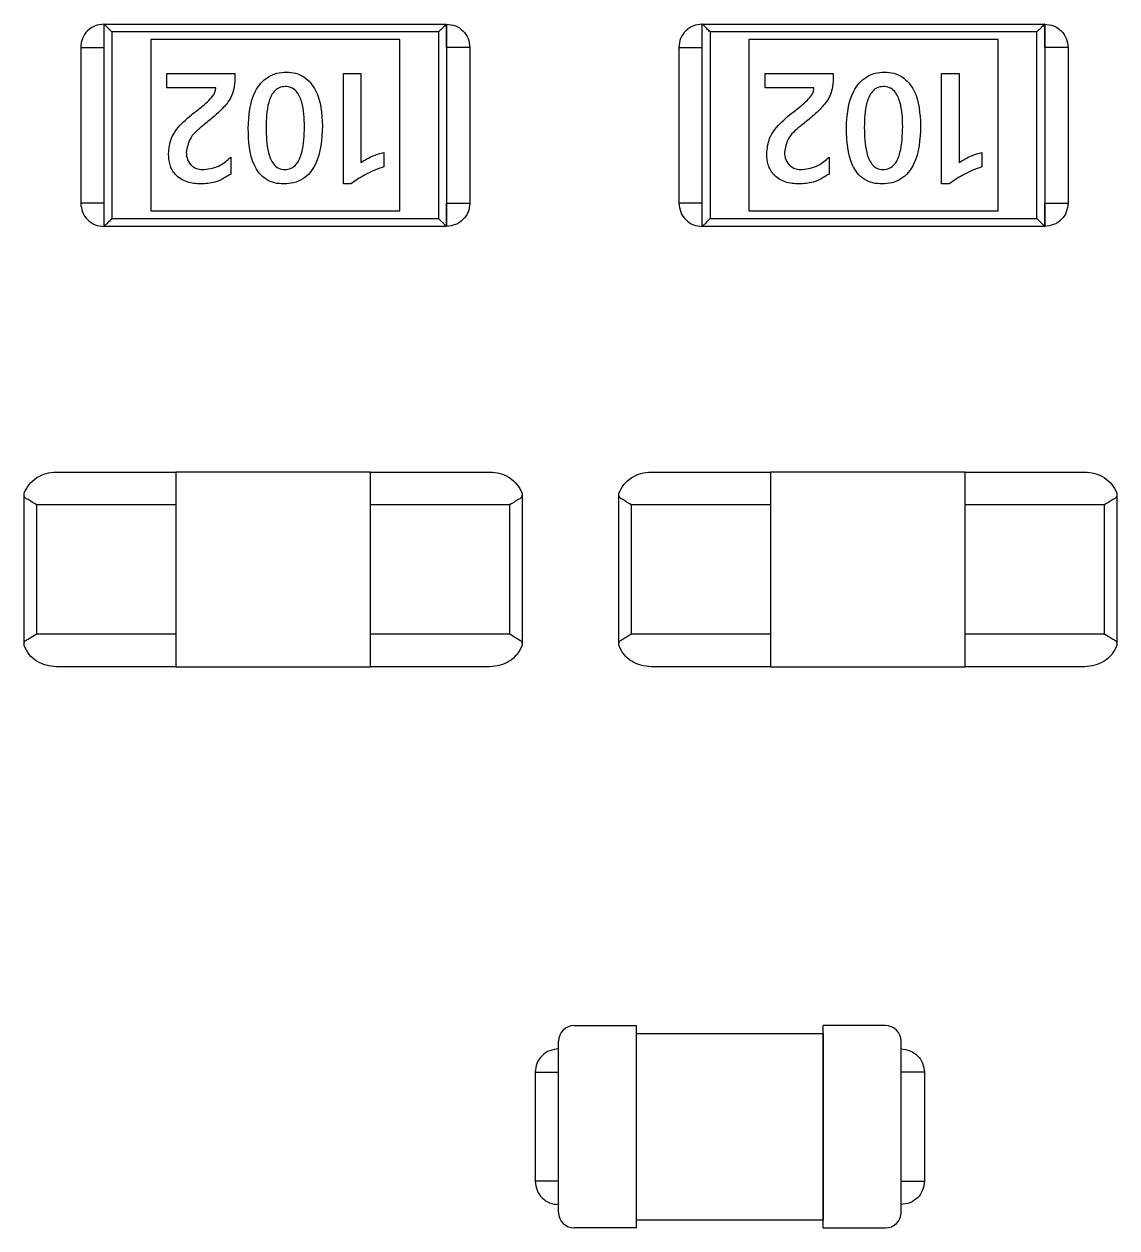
# Model space of a CAD drawing. Header units: millimetres. Extents: x -2889 to 8174, y 2447 to 8478.
# Drawn here: x 2747.447 to 2748.149, y 3451.831 to 3452.604 of the extents above; entities that cross this region are included whole.
import ezdxf

# ---------------------------------------------------------------- set-up
doc = ezdxf.new("R2010")
doc.units = ezdxf.units.MM

msp = doc.modelspace()

# ---------------------------------------------------------------- linework, layer by layer
at = {"color": 7, "linetype": 'Continuous', "lineweight": 25}
for p, q in [((2747.49841, 3452.60442), (2747.71841, 3452.60442)), ((2747.49841, 3452.47442), (2747.49841, 3452.60442)), ((2747.71841, 3452.60442), (2747.71841, 3452.47442)), ((2747.88277, 3452.60442), (2748.10277, 3452.60442)), ((2747.88277, 3452.47442), (2747.88277, 3452.60442)), ((2748.10277, 3452.60442), (2748.10277, 3452.47442)), ((2747.71341, 3452.59942), (2747.50341, 3452.59942)), ((2747.50341, 3452.59942), (2747.50341, 3452.47942)), ((2747.68841, 3452.59442), (2747.52841, 3452.59442)), ((2747.52841, 3452.59442), (2747.52841, 3452.48442)), ((2747.68841, 3452.48442), (2747.68841, 3452.59442)), ((2747.71341, 3452.47942), (2747.71341, 3452.59942)), ((2748.09777, 3452.59942), (2747.88777, 3452.59942)), ((2747.88777, 3452.59942), (2747.88777, 3452.47942)), ((2748.07277, 3452.59442), (2747.91277, 3452.59442)), ((2747.91277, 3452.59442), (2747.91277, 3452.48442)), ((2748.07277, 3452.48442), (2748.07277, 3452.59442)), ((2748.09777, 3452.47942), (2748.09777, 3452.59942)), ((2747.48341, 3452.58942), (2747.48341, 3452.48942)), ((2747.73341, 3452.58942), (2747.73341, 3452.48942)), ((2747.86777, 3452.58942), (2747.86777, 3452.48942)), ((2748.11777, 3452.58942), (2748.11777, 3452.48942)), ((2747.53874, 3452.5726), (2747.58245, 3452.5726)), ((2747.53874, 3452.56339), (2747.53874, 3452.5726)), ((2747.58245, 3452.5726), (2747.58245, 3452.56749)), ((2747.6522, 3452.50168), (2747.6522, 3452.5726)), ((2747.6522, 3452.5726), (2747.66347, 3452.5726)), ((2747.66347, 3452.5726), (2747.66347, 3452.51551)), ((2747.9231, 3452.56339), (2747.9231, 3452.5726)), ((2747.9231, 3452.5726), (2747.96681, 3452.5726)), ((2747.96681, 3452.5726), (2747.96681, 3452.56749)), ((2748.03656, 3452.50168), (2748.03656, 3452.5726)), ((2748.03656, 3452.5726), (2748.04783, 3452.5726)), ((2748.04783, 3452.5726), (2748.04783, 3452.51551)), ((2747.57016, 3452.56339), (2747.53874, 3452.56339)), ((2747.57016, 3452.56315), (2747.57016, 3452.56339)), ((2747.95452, 3452.56339), (2747.9231, 3452.56339)), ((2747.95452, 3452.56315), (2747.95452, 3452.56339)), ((2747.57983, 3452.51891), (2747.57983, 3452.50806)), ((2747.67809, 3452.52195), (2747.67809, 3452.51273)), ((2747.96419, 3452.51891), (2747.96419, 3452.50806)), ((2748.06245, 3452.52195), (2748.06245, 3452.51273)), ((2747.65696, 3452.50168), (2747.6522, 3452.50168)), ((2748.04133, 3452.50168), (2748.03656, 3452.50168)), ((2747.52841, 3452.48442), (2747.68841, 3452.48442)), ((2747.91277, 3452.48442), (2748.07277, 3452.48442)), ((2747.50341, 3452.47942), (2747.71341, 3452.47942)), ((2747.88777, 3452.47942), (2748.09777, 3452.47942)), ((2747.71841, 3452.47442), (2747.49841, 3452.47442)), ((2748.10277, 3452.47442), (2747.88277, 3452.47442)), ((2747.66952, 3452.31656), (2747.54452, 3452.31656)), ((2747.54452, 3452.31656), (2747.54452, 3452.19156)), ((2747.66952, 3452.19156), (2747.66952, 3452.31656)), ((2748.05168, 3452.31656), (2747.92668, 3452.31656)), ((2747.92668, 3452.31656), (2747.92668, 3452.19156)), ((2748.05168, 3452.19156), (2748.05168, 3452.31656)), ((2747.44702, 3452.30289), (2747.44702, 3452.30303)), ((2747.44702, 3452.20523), (2747.44702, 3452.30289)), ((2747.76702, 3452.30289), (2747.76702, 3452.20523)), ((2747.82918, 3452.30289), (2747.82918, 3452.30303)), ((2747.82918, 3452.20523), (2747.82918, 3452.30289)), ((2748.14918, 3452.30289), (2748.14918, 3452.20523)), ((2747.45501, 3452.29556), (2747.45501, 3452.21256)), ((2747.75902, 3452.21256), (2747.75902, 3452.29556)), ((2747.83717, 3452.29556), (2747.83717, 3452.21256)), ((2748.14118, 3452.21256), (2748.14118, 3452.29556)), ((2747.76702, 3452.20523), (2747.76702, 3452.2051)), ((2748.14918, 3452.20523), (2748.14918, 3452.2051)), ((2747.54452, 3452.19156), (2747.66952, 3452.19156)), ((2747.92668, 3452.19156), (2748.05168, 3452.19156)), ((2747.80045, 3451.96097), (2747.84045, 3451.96097)), ((2747.84045, 3451.83097), (2747.84045, 3451.96097)), ((2747.96045, 3451.83097), (2747.96045, 3451.96097)), ((2748.00045, 3451.96097), (2747.96045, 3451.96097)), ((2747.79045, 3451.84097), (2747.79045, 3451.95097)), ((2747.84045, 3451.95597), (2747.96045, 3451.95597)), ((2747.84045, 3451.83597), (2747.84045, 3451.95597)), ((2747.96045, 3451.95597), (2747.96045, 3451.83597)), ((2748.01045, 3451.84097), (2748.01045, 3451.95097)), ((2747.77545, 3451.93097), (2747.77545, 3451.86097)), ((2748.02545, 3451.93097), (2748.02545, 3451.86097)), ((2747.96045, 3451.83597), (2747.84045, 3451.83597)), ((2747.84045, 3451.83097), (2747.80045, 3451.83097)), ((2747.96045, 3451.83097), (2748.00045, 3451.83097))]:
    msp.add_line(p, q, dxfattribs=at)
for centre, start, end in [((2747.80045, 3451.95097), 90, 180), ((2748.00045, 3451.95097), 0, 90), ((2747.80045, 3451.84097), 180, 270), ((2748.00045, 3451.84097), 270, 0)]:
    msp.add_arc(centre, 0.01, start, end, dxfattribs=at)
for points, knots in [([(2747.49841, 3452.60442), (2747.49645, 3452.60419), (2747.49252, 3452.60374), (2747.48757, 3452.60026), (2747.48403, 3452.59534), (2747.48362, 3452.59139), (2747.48341, 3452.58942)], [0, 0, 0, 0, 0.249561, 0.499219, 0.750533, 1, 1, 1, 1]), ([(2747.50341, 3452.59942), (2747.50271, 3452.60012), (2747.50133, 3452.6015), (2747.49977, 3452.60306), (2747.49889, 3452.60394), (2747.49848, 3452.60435), (2747.49844, 3452.6044), (2747.49841, 3452.60442)], [0, 0, 0, 0, 0.31012, 0.616121, 0.758896, 0.886022, 1, 1, 1, 1]), ([(2747.49841, 3452.58942), (2747.49841, 3452.59091), (2747.49841, 3452.59392), (2747.49841, 3452.5978), (2747.49841, 3452.60085), (2747.49841, 3452.60366), (2747.49841, 3452.60436), (2747.49841, 3452.60441), (2747.49841, 3452.60442), (2747.49841, 3452.60442)], [0, 0, 0, 0, 0.124587, 0.250975, 0.373773, 0.501681, 0.780551, 0.832786, 1, 1, 1, 1]), ([(2747.71841, 3452.60442), (2747.71837, 3452.60438), (2747.71829, 3452.60429), (2747.71761, 3452.60362), (2747.71651, 3452.60252), (2747.71506, 3452.60106), (2747.71396, 3452.59996), (2747.71341, 3452.59942)], [0, 0, 0, 0, 0.146754, 0.316126, 0.510248, 0.757793, 1, 1, 1, 1]), ([(2747.71841, 3452.60442), (2747.72037, 3452.60419), (2747.7243, 3452.60374), (2747.72926, 3452.60028), (2747.73273, 3452.59532), (2747.73318, 3452.59139), (2747.73341, 3452.58942)], [0, 0, 0, 0, 0.2497275, 0.4995525, 0.7494258, 1, 1, 1, 1]), ([(2747.71841, 3452.58942), (2747.71841, 3452.59089), (2747.71841, 3452.59389), (2747.71841, 3452.59776), (2747.71841, 3452.60083), (2747.71841, 3452.60349), (2747.71841, 3452.60426), (2747.71841, 3452.60438), (2747.71841, 3452.60441), (2747.71841, 3452.60442), (2747.71841, 3452.60442)], [0, 0, 0, 0, 0.123045, 0.250749, 0.370615, 0.501435, 0.749263, 0.779532, 0.831407, 1, 1, 1, 1]), ([(2747.88277, 3452.60442), (2747.88081, 3452.60419), (2747.87688, 3452.60374), (2747.87193, 3452.60026), (2747.86839, 3452.59534), (2747.86798, 3452.59139), (2747.86777, 3452.58942)], [0, 0, 0, 0, 0.2495608, 0.4992192, 0.7505334, 1, 1, 1, 1]), ([(2747.88777, 3452.59942), (2747.88708, 3452.60012), (2747.88569, 3452.6015), (2747.88413, 3452.60306), (2747.88325, 3452.60394), (2747.88285, 3452.60435), (2747.8828, 3452.6044), (2747.88277, 3452.60442)], [0, 0, 0, 0, 0.3101202, 0.6161208, 0.7588957, 0.8860224, 1, 1, 1, 1]), ([(2747.88277, 3452.58942), (2747.88277, 3452.59091), (2747.88277, 3452.59392), (2747.88277, 3452.5978), (2747.88277, 3452.60085), (2747.88277, 3452.60366), (2747.88277, 3452.60436), (2747.88277, 3452.60441), (2747.88277, 3452.60442), (2747.88277, 3452.60442)], [0, 0, 0, 0, 0.124587, 0.250975, 0.373773, 0.501681, 0.780551, 0.832786, 1, 1, 1, 1]), ([(2748.10277, 3452.60442), (2748.10273, 3452.60438), (2748.10265, 3452.60429), (2748.10197, 3452.60362), (2748.10087, 3452.60252), (2748.09942, 3452.60106), (2748.09832, 3452.59996), (2748.09777, 3452.59942)], [0, 0, 0, 0, 0.146754, 0.316126, 0.510248, 0.757793, 1, 1, 1, 1]), ([(2748.10277, 3452.60442), (2748.10474, 3452.60419), (2748.10866, 3452.60374), (2748.11362, 3452.60028), (2748.11709, 3452.59532), (2748.11755, 3452.59139), (2748.11777, 3452.58942)], [0, 0, 0, 0, 0.249727, 0.499552, 0.749426, 1, 1, 1, 1]), ([(2748.10277, 3452.58942), (2748.10277, 3452.59089), (2748.10277, 3452.59389), (2748.10277, 3452.59776), (2748.10277, 3452.60083), (2748.10277, 3452.60349), (2748.10277, 3452.60426), (2748.10277, 3452.60438), (2748.10277, 3452.60441), (2748.10277, 3452.60442), (2748.10277, 3452.60442)], [0, 0, 0, 0, 0.123045, 0.250749, 0.370615, 0.501435, 0.749263, 0.779532, 0.831407, 1, 1, 1, 1]), ([(2747.48341, 3452.58942), (2747.48347, 3452.58942), (2747.4836, 3452.58942), (2747.48612, 3452.58942), (2747.49138, 3452.58942), (2747.49617, 3452.58942), (2747.49841, 3452.58942)], [0, 0, 0, 0, 0.217702, 0.479683, 0.756498, 1, 1, 1, 1]), ([(2747.73341, 3452.58942), (2747.73332, 3452.58942), (2747.73314, 3452.58942), (2747.73024, 3452.58942), (2747.72537, 3452.58942), (2747.72077, 3452.58942), (2747.71841, 3452.58942)], [0, 0, 0, 0, 0.264345, 0.50782, 0.74718, 1, 1, 1, 1]), ([(2747.86778, 3452.58942), (2747.86783, 3452.58942), (2747.86797, 3452.58942), (2747.87048, 3452.58942), (2747.87574, 3452.58942), (2747.88053, 3452.58942), (2747.88277, 3452.58942)], [0, 0, 0, 0, 0.217702, 0.479683, 0.756498, 1, 1, 1, 1]), ([(2748.11777, 3452.58942), (2748.11768, 3452.58942), (2748.1175, 3452.58942), (2748.1146, 3452.58942), (2748.10973, 3452.58942), (2748.10514, 3452.58942), (2748.10277, 3452.58942)], [0, 0, 0, 0, 0.264345, 0.50782, 0.74718, 1, 1, 1, 1]), ([(2747.59098, 3452.53732), (2747.59145, 3452.54572), (2747.59204, 3452.55625), (2747.59895, 3452.56659), (2747.60366, 3452.57067), (2747.60944, 3452.57315), (2747.61356, 3452.5734), (2747.61562, 3452.57352)], [0, 0, 0, 0, 0.498322, 0.623828, 0.749201, 0.874531, 1, 1, 1, 1]), ([(2747.61562, 3452.57352), (2747.61757, 3452.5734), (2747.62147, 3452.57314), (2747.6287, 3452.56995), (2747.63767, 3452.55884), (2747.63828, 3452.54695), (2747.63869, 3452.53901)], [0, 0, 0, 0, 0.1257153, 0.2512519, 0.5004773, 1, 1, 1, 1]), ([(2747.97534, 3452.53732), (2747.97581, 3452.54572), (2747.9764, 3452.55625), (2747.98331, 3452.56659), (2747.98802, 3452.57067), (2747.9938, 3452.57315), (2747.99792, 3452.5734), (2747.99998, 3452.57352)], [0, 0, 0, 0, 0.498322, 0.623828, 0.749201, 0.874531, 1, 1, 1, 1]), ([(2747.99998, 3452.57352), (2748.00193, 3452.5734), (2748.00583, 3452.57314), (2748.01306, 3452.56995), (2748.02203, 3452.55884), (2748.02264, 3452.54695), (2748.02305, 3452.53901)], [0, 0, 0, 0, 0.1257153, 0.2512519, 0.5004773, 1, 1, 1, 1]), ([(2747.55453, 3452.54604), (2747.55663, 3452.54772), (2747.5601, 3452.55048), (2747.56489, 3452.5544), (2747.5679, 3452.55755), (2747.56983, 3452.56053), (2747.57005, 3452.56228), (2747.57016, 3452.56315)], [0, 0, 0, 0, 0.340348, 0.560551, 0.780544, 0.890455, 1, 1, 1, 1]), ([(2747.58245, 3452.56749), (2747.58224, 3452.56539), (2747.58184, 3452.56118), (2747.57871, 3452.55486), (2747.57376, 3452.54909), (2747.56757, 3452.54375), (2747.56333, 3452.54031), (2747.56122, 3452.5386)], [0, 0, 0, 0, 0.1695863, 0.3395123, 0.5594067, 0.7796728, 1, 1, 1, 1]), ([(2747.61474, 3452.56431), (2747.61339, 3452.56417), (2747.61071, 3452.56388), (2747.60641, 3452.56036), (2747.60286, 3452.55143), (2747.60264, 3452.54341), (2747.60249, 3452.53806)], [0, 0, 0, 0, 0.124828, 0.249574, 0.498908, 1, 1, 1, 1]), ([(2747.62717, 3452.5385), (2747.62703, 3452.5438), (2747.62681, 3452.55175), (2747.6231, 3452.56056), (2747.61874, 3452.56392), (2747.61607, 3452.56418), (2747.61474, 3452.56431)], [0, 0, 0, 0, 0.50107, 0.750284, 0.875063, 1, 1, 1, 1]), ([(2747.93889, 3452.54604), (2747.94099, 3452.54772), (2747.94446, 3452.55048), (2747.94925, 3452.5544), (2747.95227, 3452.55755), (2747.95419, 3452.56053), (2747.95441, 3452.56228), (2747.95452, 3452.56315)], [0, 0, 0, 0, 0.340348, 0.560551, 0.780544, 0.890455, 1, 1, 1, 1]), ([(2747.96681, 3452.56749), (2747.9666, 3452.56539), (2747.9662, 3452.56118), (2747.96307, 3452.55486), (2747.95813, 3452.54909), (2747.95193, 3452.54375), (2747.9477, 3452.54031), (2747.94558, 3452.5386)], [0, 0, 0, 0, 0.1695863, 0.3395123, 0.5594067, 0.7796728, 1, 1, 1, 1]), ([(2747.9991, 3452.56431), (2747.99776, 3452.56417), (2747.99507, 3452.56388), (2747.99077, 3452.56036), (2747.98722, 3452.55143), (2747.987, 3452.54341), (2747.98685, 3452.53806)], [0, 0, 0, 0, 0.124828, 0.249574, 0.498908, 1, 1, 1, 1]), ([(2748.01154, 3452.5385), (2748.01139, 3452.5438), (2748.01117, 3452.55175), (2748.00746, 3452.56056), (2748.0031, 3452.56392), (2748.00044, 3452.56418), (2747.9991, 3452.56431)], [0, 0, 0, 0, 0.50107, 0.750284, 0.875063, 1, 1, 1, 1]), ([(2747.5398, 3452.521), (2747.54013, 3452.52444), (2747.54068, 3452.53011), (2747.54487, 3452.53692), (2747.54946, 3452.54172), (2747.55284, 3452.5446), (2747.55453, 3452.54604)], [0, 0, 0, 0, 0.3388, 0.558908, 0.77933, 1, 1, 1, 1]), ([(2747.56122, 3452.5386), (2747.55827, 3452.53613), (2747.55302, 3452.53175), (2747.55176, 3452.52509), (2747.55122, 3452.52218)], [0, 0, 0, 0, 0.562181, 1, 1, 1, 1]), ([(2747.63869, 3452.53901), (2747.63828, 3452.53041), (2747.63777, 3452.51965), (2747.63098, 3452.50886), (2747.62621, 3452.50461), (2747.62029, 3452.50206), (2747.61607, 3452.50181), (2747.61396, 3452.50168)], [0, 0, 0, 0, 0.498657, 0.624086, 0.74936, 0.874581, 1, 1, 1, 1]), ([(2747.92417, 3452.521), (2747.9245, 3452.52444), (2747.92504, 3452.53011), (2747.92923, 3452.53692), (2747.93383, 3452.54172), (2747.9372, 3452.5446), (2747.93889, 3452.54604)], [0, 0, 0, 0, 0.3388, 0.558908, 0.77933, 1, 1, 1, 1]), ([(2747.94558, 3452.5386), (2747.94263, 3452.53613), (2747.93738, 3452.53175), (2747.93613, 3452.52509), (2747.93558, 3452.52218)], [0, 0, 0, 0, 0.562181, 1, 1, 1, 1]), ([(2748.02305, 3452.53901), (2748.02264, 3452.53041), (2748.02213, 3452.51965), (2748.01534, 3452.50886), (2748.01057, 3452.50461), (2748.00465, 3452.50206), (2748.00044, 3452.50181), (2747.99832, 3452.50168)], [0, 0, 0, 0, 0.498657, 0.624086, 0.74936, 0.874581, 1, 1, 1, 1]), ([(2747.61396, 3452.50168), (2747.61196, 3452.5018), (2747.60796, 3452.50203), (2747.60233, 3452.50443), (2747.59783, 3452.50852), (2747.59174, 3452.51898), (2747.59132, 3452.52917), (2747.59098, 3452.53732)], [0, 0, 0, 0, 0.125395, 0.250542, 0.375712, 0.501078, 1, 1, 1, 1]), ([(2747.60249, 3452.53806), (2747.60263, 3452.5326), (2747.60284, 3452.52441), (2747.60618, 3452.51525), (2747.61037, 3452.51138), (2747.61312, 3452.51106), (2747.6145, 3452.51089)], [0, 0, 0, 0, 0.501206, 0.750756, 0.875453, 1, 1, 1, 1]), ([(2747.6145, 3452.51089), (2747.6159, 3452.51105), (2747.61872, 3452.51135), (2747.62317, 3452.51513), (2747.6268, 3452.5245), (2747.62703, 3452.53289), (2747.62717, 3452.5385)], [0, 0, 0, 0, 0.1247268, 0.2494689, 0.4988823, 1, 1, 1, 1]), ([(2747.99832, 3452.50168), (2747.99632, 3452.5018), (2747.99232, 3452.50203), (2747.98669, 3452.50443), (2747.9822, 3452.50852), (2747.9761, 3452.51898), (2747.97568, 3452.52917), (2747.97534, 3452.53732)], [0, 0, 0, 0, 0.125395, 0.250542, 0.375712, 0.501078, 1, 1, 1, 1]), ([(2747.98685, 3452.53806), (2747.98699, 3452.5326), (2747.9872, 3452.52441), (2747.99055, 3452.51525), (2747.99473, 3452.51138), (2747.99748, 3452.51106), (2747.99886, 3452.51089)], [0, 0, 0, 0, 0.501206, 0.750756, 0.875453, 1, 1, 1, 1]), ([(2747.99886, 3452.51089), (2748.00027, 3452.51105), (2748.00309, 3452.51135), (2748.00753, 3452.51513), (2748.01116, 3452.5245), (2748.01139, 3452.53289), (2748.01154, 3452.5385)], [0, 0, 0, 0, 0.1247268, 0.2494689, 0.4988823, 1, 1, 1, 1]), ([(2747.56058, 3452.50168), (2747.55757, 3452.50189), (2747.55157, 3452.50231), (2747.54414, 3452.50694), (2747.54029, 3452.5139), (2747.53997, 3452.51863), (2747.5398, 3452.521)], [0, 0, 0, 0, 0.280598, 0.55944, 0.779363, 1, 1, 1, 1]), ([(2747.55122, 3452.52218), (2747.55135, 3452.52047), (2747.55161, 3452.51706), (2747.55463, 3452.51311), (2747.55863, 3452.51116), (2747.56129, 3452.51098), (2747.56263, 3452.51089)], [0, 0, 0, 0, 0.280177, 0.558768, 0.779093, 1, 1, 1, 1]), ([(2747.56263, 3452.51089), (2747.56626, 3452.5115), (2747.57278, 3452.51259), (2747.57767, 3452.51697), (2747.57983, 3452.51891)], [0, 0, 0, 0, 0.55828, 1, 1, 1, 1]), ([(2747.66347, 3452.51551), (2747.66604, 3452.51708), (2747.67063, 3452.51988), (2747.67581, 3452.52131), (2747.67809, 3452.52195)], [0, 0, 0, 0, 0.559643, 1, 1, 1, 1]), ([(2747.94495, 3452.50168), (2747.94194, 3452.50189), (2747.93593, 3452.50231), (2747.9285, 3452.50694), (2747.92465, 3452.5139), (2747.92433, 3452.51863), (2747.92417, 3452.521)], [0, 0, 0, 0, 0.280598, 0.55944, 0.779363, 1, 1, 1, 1]), ([(2747.93558, 3452.52218), (2747.93571, 3452.52047), (2747.93597, 3452.51706), (2747.93899, 3452.51311), (2747.94299, 3452.51116), (2747.94566, 3452.51098), (2747.94699, 3452.51089)], [0, 0, 0, 0, 0.280177, 0.558768, 0.779093, 1, 1, 1, 1]), ([(2747.94699, 3452.51089), (2747.95063, 3452.5115), (2747.95714, 3452.51259), (2747.96203, 3452.51697), (2747.96419, 3452.51891)], [0, 0, 0, 0, 0.55828, 1, 1, 1, 1]), ([(2748.04783, 3452.51551), (2748.0504, 3452.51708), (2748.05499, 3452.51988), (2748.06017, 3452.52131), (2748.06245, 3452.52195)], [0, 0, 0, 0, 0.559643, 1, 1, 1, 1]), ([(2747.57983, 3452.50806), (2747.57652, 3452.50596), (2747.57061, 3452.5022), (2747.56365, 3452.50184), (2747.56058, 3452.50168)], [0, 0, 0, 0, 0.5593978, 1, 1, 1, 1]), ([(2747.67809, 3452.51273), (2747.67389, 3452.51115), (2747.66639, 3452.50832), (2747.65985, 3452.50371), (2747.65696, 3452.50168)], [0, 0, 0, 0, 0.559853, 1, 1, 1, 1]), ([(2747.96419, 3452.50806), (2747.96088, 3452.50596), (2747.95497, 3452.5022), (2747.94801, 3452.50184), (2747.94495, 3452.50168)], [0, 0, 0, 0, 0.5593978, 1, 1, 1, 1]), ([(2748.06245, 3452.51273), (2748.05825, 3452.51115), (2748.05075, 3452.50832), (2748.04421, 3452.50371), (2748.04133, 3452.50168)], [0, 0, 0, 0, 0.559853, 1, 1, 1, 1]), ([(2747.49841, 3452.48942), (2747.49617, 3452.48942), (2747.49138, 3452.48942), (2747.48612, 3452.48942), (2747.4836, 3452.48942), (2747.48347, 3452.48942), (2747.48341, 3452.48942)], [0, 0, 0, 0, 0.243502, 0.520317, 0.782298, 1, 1, 1, 1]), ([(2747.48341, 3452.48942), (2747.48364, 3452.48745), (2747.48409, 3452.48353), (2747.48757, 3452.47858), (2747.49249, 3452.47504), (2747.49644, 3452.47463), (2747.49841, 3452.47442)], [0, 0, 0, 0, 0.2495589, 0.4992181, 0.7505133, 1, 1, 1, 1]), ([(2747.49841, 3452.47442), (2747.49841, 3452.47442), (2747.49841, 3452.47442), (2747.49841, 3452.47446), (2747.49841, 3452.47459), (2747.49841, 3452.47536), (2747.49841, 3452.47803), (2747.49841, 3452.4811), (2747.49841, 3452.48496), (2747.49841, 3452.48795), (2747.49841, 3452.48942)], [0, 0, 0, 0, 0.168551, 0.220862, 0.251873, 0.500225, 0.630483, 0.749879, 0.877257, 1, 1, 1, 1]), ([(2747.71841, 3452.48942), (2747.72077, 3452.48942), (2747.72537, 3452.48942), (2747.73024, 3452.48942), (2747.73314, 3452.48942), (2747.73332, 3452.48942), (2747.73341, 3452.48942)], [0, 0, 0, 0, 0.25282, 0.49218, 0.735655, 1, 1, 1, 1]), ([(2747.73341, 3452.48942), (2747.73319, 3452.48746), (2747.73274, 3452.48353), (2747.72927, 3452.47857), (2747.72432, 3452.4751), (2747.72038, 3452.47465), (2747.71841, 3452.47442)], [0, 0, 0, 0, 0.2497253, 0.4995509, 0.749426, 1, 1, 1, 1]), ([(2747.71841, 3452.47442), (2747.71841, 3452.47441), (2747.71841, 3452.47439), (2747.71841, 3452.47489), (2747.71841, 3452.47802), (2747.71841, 3452.48106), (2747.71841, 3452.48493), (2747.71841, 3452.48793), (2747.71841, 3452.48942)], [0, 0, 0, 0, 0.167217, 0.499711, 0.627126, 0.749519, 0.875652, 1, 1, 1, 1]), ([(2747.86777, 3452.48942), (2747.868, 3452.48745), (2747.86845, 3452.48353), (2747.87193, 3452.47858), (2747.87686, 3452.47504), (2747.88081, 3452.47463), (2747.88277, 3452.47442)], [0, 0, 0, 0, 0.2495589, 0.4992181, 0.7505133, 1, 1, 1, 1]), ([(2747.88277, 3452.48942), (2747.88053, 3452.48942), (2747.87574, 3452.48942), (2747.87048, 3452.48942), (2747.86797, 3452.48942), (2747.86783, 3452.48942), (2747.86778, 3452.48942)], [0, 0, 0, 0, 0.243502, 0.520317, 0.782298, 1, 1, 1, 1]), ([(2747.88277, 3452.47442), (2747.88277, 3452.47442), (2747.88277, 3452.47442), (2747.88277, 3452.47446), (2747.88277, 3452.47459), (2747.88277, 3452.47536), (2747.88277, 3452.47803), (2747.88277, 3452.4811), (2747.88277, 3452.48496), (2747.88277, 3452.48795), (2747.88277, 3452.48942)], [0, 0, 0, 0, 0.168551, 0.220862, 0.251873, 0.500225, 0.630483, 0.749879, 0.877257, 1, 1, 1, 1]), ([(2748.10277, 3452.48942), (2748.10514, 3452.48942), (2748.10973, 3452.48942), (2748.1146, 3452.48942), (2748.1175, 3452.48942), (2748.11768, 3452.48942), (2748.11777, 3452.48942)], [0, 0, 0, 0, 0.25282, 0.49218, 0.735655, 1, 1, 1, 1]), ([(2748.11777, 3452.48942), (2748.11755, 3452.48746), (2748.1171, 3452.48353), (2748.11363, 3452.47857), (2748.10868, 3452.4751), (2748.10474, 3452.47465), (2748.10277, 3452.47442)], [0, 0, 0, 0, 0.249725, 0.499551, 0.749426, 1, 1, 1, 1]), ([(2748.10277, 3452.47442), (2748.10277, 3452.47441), (2748.10277, 3452.47439), (2748.10277, 3452.47489), (2748.10277, 3452.47802), (2748.10277, 3452.48106), (2748.10277, 3452.48493), (2748.10277, 3452.48793), (2748.10277, 3452.48942)], [0, 0, 0, 0, 0.167217, 0.499711, 0.627126, 0.749519, 0.875652, 1, 1, 1, 1]), ([(2747.50341, 3452.47942), (2747.50271, 3452.47872), (2747.50133, 3452.47734), (2747.49977, 3452.47577), (2747.49889, 3452.4749), (2747.49848, 3452.47449), (2747.49844, 3452.47444), (2747.49841, 3452.47442)], [0, 0, 0, 0, 0.31012, 0.616121, 0.758896, 0.886022, 1, 1, 1, 1]), ([(2747.71841, 3452.47442), (2747.71837, 3452.47446), (2747.71829, 3452.47454), (2747.71761, 3452.47522), (2747.71651, 3452.47632), (2747.71506, 3452.47778), (2747.71396, 3452.47888), (2747.71341, 3452.47942)], [0, 0, 0, 0, 0.146754, 0.316126, 0.510248, 0.757793, 1, 1, 1, 1]), ([(2747.88777, 3452.47942), (2747.88708, 3452.47872), (2747.88569, 3452.47734), (2747.88413, 3452.47577), (2747.88325, 3452.4749), (2747.88285, 3452.47449), (2747.8828, 3452.47444), (2747.88277, 3452.47442)], [0, 0, 0, 0, 0.31012, 0.616121, 0.758896, 0.886022, 1, 1, 1, 1]), ([(2748.10277, 3452.47442), (2748.10273, 3452.47446), (2748.10265, 3452.47454), (2748.10197, 3452.47522), (2748.10087, 3452.47632), (2748.09942, 3452.47778), (2748.09832, 3452.47888), (2748.09777, 3452.47942)], [0, 0, 0, 0, 0.146754, 0.316126, 0.510248, 0.757793, 1, 1, 1, 1]), ([(2747.44702, 3452.30303), (2747.448, 3452.30498), (2747.44997, 3452.30893), (2747.45508, 3452.31322), (2747.46113, 3452.3161), (2747.46554, 3452.31641), (2747.46779, 3452.31656)], [0, 0, 0, 0, 0.247435, 0.499322, 0.744555, 1, 1, 1, 1]), ([(2747.46779, 3452.31656), (2747.47199, 3452.31656), (2747.47951, 3452.31656), (2747.49409, 3452.31656), (2747.5155, 3452.31656), (2747.53319, 3452.31656), (2747.54452, 3452.31656)], [0, 0, 0, 0, 0.174864, 0.31313, 0.560168, 1, 1, 1, 1]), ([(2747.54452, 3452.31656), (2747.54452, 3452.31628), (2747.54452, 3452.31571), (2747.54452, 3452.31092), (2747.54452, 3452.30521), (2747.54452, 3452.29984), (2747.54452, 3452.29697), (2747.54452, 3452.29556)], [0, 0, 0, 0, 0.247987, 0.499451, 0.749766, 0.876712, 1, 1, 1, 1]), ([(2747.66952, 3452.31656), (2747.68398, 3452.31656), (2747.70482, 3452.31656), (2747.72822, 3452.31656), (2747.73957, 3452.31656), (2747.74402, 3452.31656), (2747.74624, 3452.31656)], [0, 0, 0, 0, 0.559615, 0.806332, 0.903543, 1, 1, 1, 1]), ([(2747.66952, 3452.29556), (2747.66952, 3452.29696), (2747.66952, 3452.29982), (2747.66952, 3452.3052), (2747.66952, 3452.31091), (2747.66952, 3452.31561), (2747.66952, 3452.31624), (2747.66952, 3452.31656)], [0, 0, 0, 0, 0.121948, 0.250315, 0.500411, 0.749679, 1, 1, 1, 1]), ([(2747.74624, 3452.31656), (2747.74847, 3452.3164), (2747.75286, 3452.31609), (2747.75891, 3452.31325), (2747.76406, 3452.30897), (2747.76603, 3452.30501), (2747.76702, 3452.30303)], [0, 0, 0, 0, 0.253052, 0.499005, 0.750248, 1, 1, 1, 1]), ([(2747.82918, 3452.30303), (2747.83016, 3452.30498), (2747.83213, 3452.30893), (2747.83724, 3452.31322), (2747.84329, 3452.3161), (2747.8477, 3452.31641), (2747.84995, 3452.31656)], [0, 0, 0, 0, 0.247435, 0.499322, 0.744555, 1, 1, 1, 1]), ([(2747.84995, 3452.31656), (2747.85415, 3452.31656), (2747.86167, 3452.31656), (2747.87625, 3452.31656), (2747.89766, 3452.31656), (2747.91535, 3452.31656), (2747.92668, 3452.31656)], [0, 0, 0, 0, 0.174864, 0.31313, 0.560168, 1, 1, 1, 1]), ([(2747.92668, 3452.31656), (2747.92668, 3452.31628), (2747.92668, 3452.31571), (2747.92668, 3452.31092), (2747.92668, 3452.30521), (2747.92668, 3452.29984), (2747.92668, 3452.29697), (2747.92668, 3452.29556)], [0, 0, 0, 0, 0.247987, 0.499451, 0.749766, 0.876712, 1, 1, 1, 1]), ([(2748.05168, 3452.31656), (2748.06614, 3452.31656), (2748.08698, 3452.31656), (2748.11038, 3452.31656), (2748.12173, 3452.31656), (2748.12618, 3452.31656), (2748.1284, 3452.31656)], [0, 0, 0, 0, 0.559615, 0.806332, 0.903543, 1, 1, 1, 1]), ([(2748.05168, 3452.29556), (2748.05168, 3452.29696), (2748.05168, 3452.29982), (2748.05168, 3452.3052), (2748.05168, 3452.31091), (2748.05168, 3452.31561), (2748.05168, 3452.31624), (2748.05168, 3452.31656)], [0, 0, 0, 0, 0.121948, 0.250315, 0.500411, 0.749679, 1, 1, 1, 1]), ([(2748.1284, 3452.31656), (2748.13063, 3452.3164), (2748.13502, 3452.31609), (2748.14107, 3452.31325), (2748.14622, 3452.30897), (2748.14819, 3452.30501), (2748.14918, 3452.30303)], [0, 0, 0, 0, 0.253052, 0.499005, 0.750248, 1, 1, 1, 1]), ([(2747.45501, 3452.29556), (2747.45384, 3452.29628), (2747.45153, 3452.29771), (2747.44892, 3452.29934), (2747.44761, 3452.29995), (2747.44709, 3452.30127), (2747.44704, 3452.30228), (2747.44702, 3452.30289)], [0, 0, 0, 0, 0.253097, 0.500491, 0.750471, 0.847941, 1, 1, 1, 1]), ([(2747.76702, 3452.30289), (2747.76699, 3452.30231), (2747.76695, 3452.30132), (2747.76644, 3452.29993), (2747.76511, 3452.29935), (2747.76251, 3452.29771), (2747.76019, 3452.29628), (2747.75902, 3452.29556)], [0, 0, 0, 0, 0.1454637, 0.2495059, 0.4996176, 0.7469131, 1, 1, 1, 1]), ([(2747.76702, 3452.30303), (2747.76702, 3452.303), (2747.76702, 3452.30296), (2747.76702, 3452.30291), (2747.76702, 3452.30289)], [0, 0, 0, 0, 0.56, 1, 1, 1, 1]), ([(2747.83717, 3452.29556), (2747.836, 3452.29628), (2747.83369, 3452.29771), (2747.83108, 3452.29934), (2747.82977, 3452.29995), (2747.82925, 3452.30127), (2747.8292, 3452.30228), (2747.82918, 3452.30289)], [0, 0, 0, 0, 0.253097, 0.500491, 0.750471, 0.847941, 1, 1, 1, 1]), ([(2748.14918, 3452.30289), (2748.14915, 3452.30231), (2748.14911, 3452.30132), (2748.1486, 3452.29993), (2748.14727, 3452.29935), (2748.14467, 3452.29771), (2748.14235, 3452.29628), (2748.14118, 3452.29556)], [0, 0, 0, 0, 0.145464, 0.249506, 0.499618, 0.746913, 1, 1, 1, 1]), ([(2748.14918, 3452.30303), (2748.14918, 3452.303), (2748.14918, 3452.30296), (2748.14918, 3452.30291), (2748.14918, 3452.30289)], [0, 0, 0, 0, 0.56, 1, 1, 1, 1]), ([(2747.54452, 3452.29556), (2747.54222, 3452.29556), (2747.52938, 3452.29556), (2747.50518, 3452.29556), (2747.48091, 3452.29556), (2747.46463, 3452.29556), (2747.4581, 3452.29556), (2747.45501, 3452.29556)], [0, 0, 0, 0, 0.0827991, 0.4629091, 0.7515518, 0.8828429, 1, 1, 1, 1]), ([(2747.75902, 3452.29556), (2747.75591, 3452.29556), (2747.7417, 3452.29556), (2747.71564, 3452.29556), (2747.69142, 3452.29556), (2747.67706, 3452.29556), (2747.6718, 3452.29556), (2747.66952, 3452.29556)], [0, 0, 0, 0, 0.11724, 0.536302, 0.808399, 0.917142, 1, 1, 1, 1]), ([(2747.92668, 3452.29556), (2747.92438, 3452.29556), (2747.91154, 3452.29556), (2747.88734, 3452.29556), (2747.86307, 3452.29556), (2747.84679, 3452.29556), (2747.84026, 3452.29556), (2747.83717, 3452.29556)], [0, 0, 0, 0, 0.0827991, 0.4629091, 0.7515518, 0.8828429, 1, 1, 1, 1]), ([(2748.14118, 3452.29556), (2748.13807, 3452.29556), (2748.12386, 3452.29556), (2748.0978, 3452.29556), (2748.07358, 3452.29556), (2748.05922, 3452.29556), (2748.05396, 3452.29556), (2748.05168, 3452.29556)], [0, 0, 0, 0, 0.11724, 0.536302, 0.808399, 0.917142, 1, 1, 1, 1]), ([(2747.44702, 3452.20523), (2747.44704, 3452.20581), (2747.44708, 3452.20681), (2747.44759, 3452.20819), (2747.44892, 3452.20878), (2747.45153, 3452.21042), (2747.45384, 3452.21184), (2747.45501, 3452.21256)], [0, 0, 0, 0, 0.145464, 0.249506, 0.499618, 0.746913, 1, 1, 1, 1]), ([(2747.45501, 3452.21256), (2747.45812, 3452.21256), (2747.47234, 3452.21256), (2747.4984, 3452.21256), (2747.52261, 3452.21256), (2747.53697, 3452.21256), (2747.54224, 3452.21256), (2747.54452, 3452.21256)], [0, 0, 0, 0, 0.11724, 0.536302, 0.808399, 0.917142, 1, 1, 1, 1]), ([(2747.54452, 3452.21256), (2747.54452, 3452.21117), (2747.54452, 3452.20831), (2747.54452, 3452.20293), (2747.54452, 3452.19722), (2747.54452, 3452.19252), (2747.54452, 3452.19188), (2747.54452, 3452.19156)], [0, 0, 0, 0, 0.121948, 0.250315, 0.500411, 0.749679, 1, 1, 1, 1]), ([(2747.66952, 3452.21256), (2747.67181, 3452.21256), (2747.68466, 3452.21256), (2747.70886, 3452.21256), (2747.73313, 3452.21256), (2747.7494, 3452.21256), (2747.75594, 3452.21256), (2747.75902, 3452.21256)], [0, 0, 0, 0, 0.082799, 0.462909, 0.751552, 0.882843, 1, 1, 1, 1]), ([(2747.66952, 3452.19156), (2747.66952, 3452.19185), (2747.66952, 3452.19242), (2747.66952, 3452.19721), (2747.66952, 3452.20291), (2747.66952, 3452.20829), (2747.66952, 3452.21115), (2747.66952, 3452.21256)], [0, 0, 0, 0, 0.247987, 0.4994511, 0.7497656, 0.8767121, 1, 1, 1, 1]), ([(2747.75902, 3452.21256), (2747.76019, 3452.21184), (2747.76251, 3452.21042), (2747.76512, 3452.20879), (2747.76643, 3452.20818), (2747.76695, 3452.20686), (2747.76699, 3452.20585), (2747.76702, 3452.20523)], [0, 0, 0, 0, 0.253097, 0.500491, 0.750471, 0.847941, 1, 1, 1, 1]), ([(2747.82918, 3452.20523), (2747.8292, 3452.20581), (2747.82924, 3452.20681), (2747.82975, 3452.20819), (2747.83108, 3452.20878), (2747.83369, 3452.21042), (2747.836, 3452.21184), (2747.83717, 3452.21256)], [0, 0, 0, 0, 0.145464, 0.249506, 0.499618, 0.746913, 1, 1, 1, 1]), ([(2747.83717, 3452.21256), (2747.84028, 3452.21256), (2747.8545, 3452.21256), (2747.88056, 3452.21256), (2747.90477, 3452.21256), (2747.91913, 3452.21256), (2747.9244, 3452.21256), (2747.92668, 3452.21256)], [0, 0, 0, 0, 0.11724, 0.536302, 0.808399, 0.917142, 1, 1, 1, 1]), ([(2747.92668, 3452.21256), (2747.92668, 3452.21117), (2747.92668, 3452.20831), (2747.92668, 3452.20293), (2747.92668, 3452.19722), (2747.92668, 3452.19252), (2747.92668, 3452.19188), (2747.92668, 3452.19156)], [0, 0, 0, 0, 0.121948, 0.250315, 0.500411, 0.749679, 1, 1, 1, 1]), ([(2748.05168, 3452.21256), (2748.05397, 3452.21256), (2748.06682, 3452.21256), (2748.09102, 3452.21256), (2748.11529, 3452.21256), (2748.13156, 3452.21256), (2748.1381, 3452.21256), (2748.14118, 3452.21256)], [0, 0, 0, 0, 0.082799, 0.462909, 0.751552, 0.882843, 1, 1, 1, 1]), ([(2748.05168, 3452.19156), (2748.05168, 3452.19185), (2748.05168, 3452.19242), (2748.05168, 3452.19721), (2748.05168, 3452.20291), (2748.05168, 3452.20829), (2748.05168, 3452.21115), (2748.05168, 3452.21256)], [0, 0, 0, 0, 0.247987, 0.4994511, 0.7497656, 0.8767121, 1, 1, 1, 1]), ([(2748.14118, 3452.21256), (2748.14235, 3452.21184), (2748.14467, 3452.21042), (2748.14728, 3452.20879), (2748.14859, 3452.20818), (2748.14911, 3452.20686), (2748.14915, 3452.20585), (2748.14918, 3452.20523)], [0, 0, 0, 0, 0.253097, 0.500491, 0.750471, 0.847941, 1, 1, 1, 1]), ([(2747.44702, 3452.2051), (2747.44702, 3452.20512), (2747.44702, 3452.20517), (2747.44702, 3452.20521), (2747.44702, 3452.20523)], [0, 0, 0, 0, 0.56, 1, 1, 1, 1]), ([(2747.46779, 3452.19156), (2747.46557, 3452.19172), (2747.46117, 3452.19204), (2747.45512, 3452.19488), (2747.44998, 3452.19915), (2747.448, 3452.20312), (2747.44702, 3452.2051)], [0, 0, 0, 0, 0.253052, 0.499005, 0.750248, 1, 1, 1, 1]), ([(2747.76702, 3452.2051), (2747.76604, 3452.20314), (2747.76406, 3452.19919), (2747.75896, 3452.19491), (2747.7529, 3452.19203), (2747.74849, 3452.19172), (2747.74624, 3452.19156)], [0, 0, 0, 0, 0.2474347, 0.499322, 0.7445552, 1, 1, 1, 1]), ([(2747.82918, 3452.2051), (2747.82918, 3452.20512), (2747.82918, 3452.20517), (2747.82918, 3452.20521), (2747.82918, 3452.20523)], [0, 0, 0, 0, 0.56, 1, 1, 1, 1]), ([(2747.84995, 3452.19156), (2747.84773, 3452.19172), (2747.84333, 3452.19204), (2747.83728, 3452.19488), (2747.83214, 3452.19915), (2747.83016, 3452.20312), (2747.82918, 3452.2051)], [0, 0, 0, 0, 0.253052, 0.499005, 0.750248, 1, 1, 1, 1]), ([(2748.14918, 3452.2051), (2748.1482, 3452.20314), (2748.14622, 3452.19919), (2748.14112, 3452.19491), (2748.13506, 3452.19203), (2748.13065, 3452.19172), (2748.1284, 3452.19156)], [0, 0, 0, 0, 0.247435, 0.499322, 0.744555, 1, 1, 1, 1]), ([(2747.54452, 3452.19156), (2747.53005, 3452.19156), (2747.50921, 3452.19156), (2747.48581, 3452.19156), (2747.47446, 3452.19156), (2747.47001, 3452.19156), (2747.46779, 3452.19156)], [0, 0, 0, 0, 0.559615, 0.806332, 0.9035433, 1, 1, 1, 1]), ([(2747.74624, 3452.19156), (2747.74204, 3452.19156), (2747.73453, 3452.19156), (2747.71995, 3452.19156), (2747.69853, 3452.19156), (2747.68084, 3452.19156), (2747.66952, 3452.19156)], [0, 0, 0, 0, 0.174864, 0.31313, 0.560168, 1, 1, 1, 1]), ([(2747.92668, 3452.19156), (2747.91221, 3452.19156), (2747.89137, 3452.19156), (2747.86797, 3452.19156), (2747.85662, 3452.19156), (2747.85217, 3452.19156), (2747.84995, 3452.19156)], [0, 0, 0, 0, 0.559615, 0.806332, 0.9035433, 1, 1, 1, 1]), ([(2748.1284, 3452.19156), (2748.1242, 3452.19156), (2748.11669, 3452.19156), (2748.10211, 3452.19156), (2748.08069, 3452.19156), (2748.063, 3452.19156), (2748.05168, 3452.19156)], [0, 0, 0, 0, 0.174864, 0.31313, 0.560168, 1, 1, 1, 1]), ([(2747.79045, 3451.94597), (2747.78848, 3451.94575), (2747.78456, 3451.9453), (2747.77961, 3451.94182), (2747.77607, 3451.93689), (2747.77565, 3451.93294), (2747.77545, 3451.93097)], [0, 0, 0, 0, 0.249563, 0.499219, 0.75054, 1, 1, 1, 1]), ([(2748.01045, 3451.94597), (2748.01241, 3451.94575), (2748.01634, 3451.9453), (2748.02129, 3451.94183), (2748.02477, 3451.93688), (2748.02522, 3451.93294), (2748.02545, 3451.93097)], [0, 0, 0, 0, 0.249729, 0.499552, 0.749424, 1, 1, 1, 1]), ([(2747.77545, 3451.93097), (2747.77564, 3451.93097), (2747.77604, 3451.93097), (2747.77871, 3451.93097), (2747.78363, 3451.93097), (2747.78823, 3451.93097), (2747.79045, 3451.93097)], [0, 0, 0, 0, 0.224188, 0.476934, 0.747472, 1, 1, 1, 1]), ([(2748.02545, 3451.93097), (2748.0252, 3451.93097), (2748.02472, 3451.93097), (2748.02171, 3451.93097), (2748.01703, 3451.93097), (2748.01267, 3451.93097), (2748.01045, 3451.93097)], [0, 0, 0, 0, 0.265061, 0.511154, 0.751439, 1, 1, 1, 1]), ([(2747.79045, 3451.86097), (2747.78824, 3451.86097), (2747.78366, 3451.86097), (2747.77872, 3451.86097), (2747.77606, 3451.86097), (2747.77564, 3451.86097), (2747.77545, 3451.86097)], [0, 0, 0, 0, 0.250903, 0.521662, 0.775477, 1, 1, 1, 1]), ([(2747.77545, 3451.86097), (2747.77567, 3451.85901), (2747.77612, 3451.85508), (2747.7796, 3451.85013), (2747.78453, 3451.84659), (2747.78848, 3451.84618), (2747.79045, 3451.84597)], [0, 0, 0, 0, 0.249558, 0.499217, 0.750481, 1, 1, 1, 1]), ([(2748.01045, 3451.86097), (2748.01267, 3451.86097), (2748.01703, 3451.86097), (2748.02171, 3451.86097), (2748.02472, 3451.86097), (2748.0252, 3451.86097), (2748.02545, 3451.86097)], [0, 0, 0, 0, 0.248561, 0.488846, 0.734939, 1, 1, 1, 1]), ([(2748.02545, 3451.86097), (2748.02522, 3451.85901), (2748.02477, 3451.85508), (2748.02131, 3451.85013), (2748.01635, 3451.84666), (2748.01242, 3451.8462), (2748.01045, 3451.84597)], [0, 0, 0, 0, 0.2497237, 0.4995484, 0.749424, 1, 1, 1, 1])]:
    msp.add_open_spline(points, degree=3, knots=knots, dxfattribs=at)

doc.saveas('drawing.dxf')
